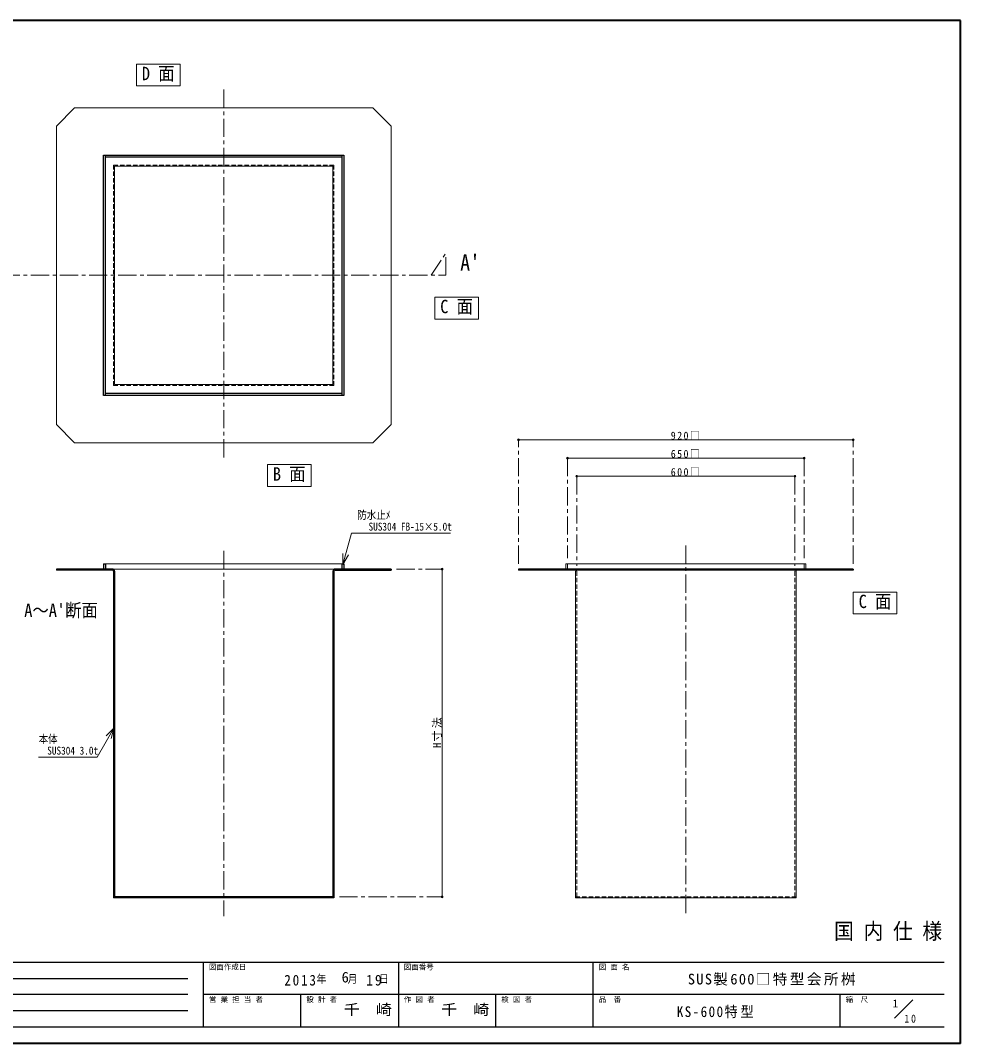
# Model space of a CAD drawing. Units: millimetres, scale not verified. Extents: x -2065 to 1985, y -1413 to 1397.
# Drawn here: x -599 to 1985, y -1413 to 1397 of the extents above; entities that cross this region are included whole.
import ezdxf
from ezdxf.enums import TextEntityAlignment as Align

# ---------------------------------------------------------------- set-up
doc = ezdxf.new("R2010")
doc.units = ezdxf.units.MM
doc.header["$LTSCALE"] = 10
doc.header["$PDMODE"] = 32
doc.header["$PDSIZE"] = 5
doc.linetypes.add('CHAIN1', pattern=[8, 5, -1, 1, -1])
doc.linetypes.add('DASHED1', pattern=[1.8, 1.2, -0.6])
doc.layers.add('0-0_ﾚｲﾔ1', color=7, linetype='Continuous', lineweight=18)
doc.layers.add('0-1_ﾚｲﾔ2', color=7, linetype='Continuous')
doc.styles.add('ＭＳ ゴシック', font='')
doc.styles.get('ＭＳ ゴシック').set_extended_font_data('MS Gothic')

msp = doc.modelspace()

# ---------------------------------------------------------------- linework, layer by layer
at = {"layer": '0-0_ﾚｲﾔ1', "color": 1, "lineweight": 40}
for p, q in [((1984.65, 1396.69), (-2065.35, 1396.69)), ((1984.65, -1413.31), (1984.65, 1396.69)), ((1984.65, -1413.31), (-2065.35, -1413.31))]:
    msp.add_line(p, q, dxfattribs=at)
at = {"layer": '0-0_ﾚｲﾔ1', "color": 4, "linetype": 'CHAIN1', "lineweight": 9}
for p, q in [((-40.35, 1206.69), (-40.35, 186.69)), ((529.65, 696.69), (569.65, 756.69)), ((769.65, -95.31), (769.65, 244.69)), ((1689.65, -95.31), (1689.65, 244.69)), ((904.65, 194.69), (904.65, -80.31)), ((1554.65, 194.69), (1554.65, -80.31)), ((929.65, 144.69), (929.65, -101.31)), ((1529.65, 144.69), (1529.65, -101.31)), ((1229.65, -45.31), (1229.65, -1063.31)), ((-40.35, -60.31), (-40.35, -1063.31)), ((434.65, -110.31), (559.65, -110.31)), ((277.65, -1010.31), (559.65, -1010.31))]:
    msp.add_line(p, q, dxfattribs=at)
at = {"layer": '0-0_ﾚｲﾔ1'}
for p, q in [((-500.35, 1106.69), (-450.35, 1156.69)), ((369.65, 1156.69), (-450.35, 1156.69)), ((369.65, 1156.69), (419.65, 1106.69)), ((-500.35, 286.69), (-500.35, 1106.69)), ((-340.35, 396.69), (-340.35, 996.69)), ((259.65, 996.69), (-340.35, 996.69)), ((259.65, 396.69), (259.65, 996.69)), ((259.65, 396.69), (-340.35, 396.69)), ((-500.35, 286.69), (-450.35, 236.69)), ((369.65, 236.69), (-450.35, 236.69)), ((287.36, -97.26), (310.43, -11.16)), ((582.63, -11.16), (310.43, -11.16)), ((287.36, -97.26), (287.36, -67.26)), ((287.36, -97.26), (302.36, -71.28)), ((899.65, -95.31), (899.65, -110.31)), ((926.65, -116.31), (926.65, -1013.31)), ((1532.65, -116.31), (1532.65, -1013.31)), ((-342.03, -546.87), (-387.92, -626.36)), ((-342.03, -546.87), (-363.24, -568.08)), ((-342.03, -546.87), (-349.79, -575.85)), ((-387.92, -626.36), (-549.13, -626.36)), ((1532.65, -1013.31), (926.65, -1013.31)), ((1803.43, -1343.81), (1853.93, -1293.31))]:
    msp.add_line(p, q, dxfattribs=at)
at = {"layer": '0-0_ﾚｲﾔ1', "color": 5, "lineweight": 25}
for p, q in [((-370.35, 1026.69), (289.65, 1026.69)), ((-370.35, 366.69), (-370.35, 1026.69)), ((-365.35, 366.69), (-365.35, 1026.69)), ((-365.35, 1021.69), (284.65, 1021.69)), ((284.65, 1026.69), (284.65, 366.69)), ((289.65, 1026.69), (289.65, 366.69)), ((289.65, 366.69), (-370.35, 366.69)), ((284.65, 371.69), (-365.35, 371.69)), ((-346.35, -110.31), (-500.35, -110.31)), ((-500.35, -110.31), (-500.35, -113.31)), ((-370.35, -95.31), (-370.35, -110.31)), ((-370.35, -95.31), (-365.35, -95.31)), ((-365.35, -95.31), (-365.35, -110.31)), ((419.65, -110.31), (265.65, -110.31)), ((284.65, -95.31), (284.65, -110.31)), ((419.65, -110.31), (419.65, -113.31)), ((769.65, -110.31), (769.65, -113.31)), ((1689.65, -110.31), (769.65, -110.31)), ((1689.65, -110.31), (1689.65, -113.31)), ((-346.35, -113.31), (-500.35, -113.31)), ((-343.35, -116.31), (-343.35, -1013.31)), ((-340.35, -116.31), (-340.35, -1010.31)), ((259.65, -116.31), (259.65, -1010.31)), ((265.65, -113.31), (419.65, -113.31)), ((1689.65, -113.31), (769.65, -113.31)), ((262.65, -1010.31), (-343.35, -1010.31))]:
    msp.add_line(p, q, dxfattribs=at)
at = {"layer": '0-0_ﾚｲﾔ1', "color": 4, "linetype": 'DASHED1', "lineweight": 9}
for p, q in [((-343.35, 393.69), (-343.35, 999.69)), ((262.65, 999.69), (-343.35, 999.69)), ((262.65, 393.69), (262.65, 999.69)), ((262.65, 393.69), (-343.35, 393.69)), ((904.65, -95.31), (904.65, -110.31)), ((1554.65, -95.31), (1554.65, -110.31)), ((929.65, -116.31), (929.65, -1010.31)), ((1529.65, -116.31), (1529.65, -1010.31)), ((1532.65, -1010.31), (926.65, -1010.31))]:
    msp.add_line(p, q, dxfattribs=at)
at = {"layer": '0-0_ﾚｲﾔ1', "color": 4, "lineweight": 9}
for p, q in [((769.65, 244.69), (1689.65, 244.69)), ((904.65, 194.69), (1554.65, 194.69)), ((929.65, 144.69), (1529.65, 144.69)), ((-365.35, -95.31), (284.65, -95.31)), ((265.65, -110.31), (-346.35, -110.31)), ((559.65, -110.31), (559.65, -1010.31))]:
    msp.add_line(p, q, dxfattribs=at)
at = {"layer": '0-0_ﾚｲﾔ1', "color": 6, "lineweight": 25}
for p, q in [((-2020.35, -1189.74), (1939.65, -1189.74)), ((-96.07, -1368.31), (-96.07, -1189.74)), ((439.65, -1189.74), (439.65, -1368.31)), ((975.36, -1368.31), (975.36, -1189.74)), ((-1067.5, -1234.38), (-138.92, -1234.38)), ((-138.92, -1279.02), (-1067.5, -1279.02)), ((1939.65, -1279.02), (-96.07, -1279.02)), ((171.79, -1368.31), (171.79, -1279.02)), ((707.5, -1368.31), (707.5, -1279.02)), ((1653.93, -1368.31), (1653.93, -1279.02)), ((-138.92, -1323.66), (-1067.5, -1323.66)), ((1939.65, -1368.31), (-2020.35, -1368.31))]:
    msp.add_line(p, q, dxfattribs=at)
at = {"layer": '0-0_ﾚｲﾔ1', "color": 3}
for points in [[(-280.35, 1276.69), (-160.35, 1276.69), (-160.35, 1216.69), (-280.35, 1216.69)], [(659.65, 636.69), (539.65, 636.69), (539.65, 576.69), (659.65, 576.69)], [(79.65, 176.69), (199.65, 176.69), (199.65, 116.69), (79.65, 116.69)], [(1809.65, -173.31), (1689.65, -173.31), (1689.65, -233.31), (1809.65, -233.31)]]:
    msp.add_lwpolyline(points, close=True, dxfattribs=at)
at = {"layer": '0-0_ﾚｲﾔ1'}
for points in [[(369.65, 236.69), (419.65, 286.69), (419.65, 1106.69)], [(899.65, -95.31), (1559.65, -95.31), (1559.65, -110.31)]]:
    msp.add_lwpolyline(points, dxfattribs=at)
at = {"layer": '0-0_ﾚｲﾔ1', "color": 4, "linetype": 'CHAIN1', "lineweight": 9}
msp.add_lwpolyline([(-650.35, 756.69), (-650.35, 696.69), (569.65, 696.69), (569.65, 756.69)], dxfattribs=at)
at = {"layer": '0-0_ﾚｲﾔ1', "color": 5, "lineweight": 25}
for points in [[(284.65, -95.31), (289.65, -95.31), (289.65, -110.31)], [(262.65, -116.31), (262.65, -1013.31), (-343.35, -1013.31)]]:
    msp.add_lwpolyline(points, dxfattribs=at)
for centre, radius, start, end in [((-346.35, -116.31), 6, 0, 90), ((265.65, -116.31), 6, 90, 180), ((-346.35, -116.31), 3, 0, 90), ((265.65, -116.31), 3, 90, 180)]:
    msp.add_arc(centre, radius, start, end, dxfattribs=at)
at = {"layer": '0-0_ﾚｲﾔ1', "color": 4, "linetype": 'DASHED1', "lineweight": 9}
for centre, start, end in [((923.65, -116.31), 0, 90), ((1535.65, -116.31), 90, 180)]:
    msp.add_arc(centre, 6, start, end, dxfattribs=at)
at = {"layer": '0-0_ﾚｲﾔ1'}
for centre, start, end in [((923.65, -116.31), 0, 90), ((1535.65, -116.31), 90, 180)]:
    msp.add_arc(centre, 3, start, end, dxfattribs=at)
at = {"layer": '0-0_ﾚｲﾔ1', "color": 4}
for p in [(769.65, 244.69), (1689.65, 244.69), (904.65, 194.69), (1554.65, 194.69), (929.65, 144.69), (1529.65, 144.69), (559.65, -110.31), (559.65, -1010.31)]:
    msp.add_point(p, dxfattribs=at)

# ---------------------------------------------------------------- texts
at = {"layer": '0-0_ﾚｲﾔ1', "style": 'ＭＳ ゴシック'}
for s, height, width, p in [('D 面', 36.66, 0.9, (-265.35, 1221.69)), ("A'", 43.99, 0.9, (609.65, 696.69)), ('C 面', 36.66, 0.9, (554.65, 581.69)), ('B 面', 36.66, 0.9, (94.65, 121.69)), ('防水止ﾒ', 21.99, 0.85, (326.52, 20.79)), ('SUS304 FB-15×5.0t', 21.99, 0.85, (357.63, -11.16)), ('C 面', 36.66, 0.9, (1704.65, -228.31)), ("A～A'断面", 36.66, 0.9, (-588.57, -252.59)), ('本体', 21.99, 0.85, (-549.13, -594.57)), ('SUS304 3.0t', 21.99, 0.85, (-525.42, -626.36)), ('国 内 仕 様', 43.99, 0.9, (1637.15, -1139.74)), ('千\u3000崎', 29.33, 1.1, (289.65, -1343.66)), ('千\u3000崎', 29.33, 1.1, (557.5, -1343.66))]:
    msp.add_text(s, height=height, dxfattribs=dict(at, width=width)).set_placement(p, align=Align.BOTTOM_LEFT)
for s, height, p in [('図面作成日', 14.66, (-81.07, -1214.74)), ('図面番号', 14.66, (454.65, -1214.74)), ('図 面 名', 14.66, (990.36, -1214.74)), ('6', 29.33, (283.65, -1254.38)), ('営 業 担 当 者', 14.66, (-81.07, -1304.02)), ('設 計 者', 14.66, (186.79, -1304.02)), ('作 図 者', 14.66, (454.65, -1304.02)), ('検 図 者', 14.66, (722.5, -1304.02)), ('品\u3000番', 14.66, (990.36, -1304.02)), ('縮\u3000尺', 14.66, (1668.93, -1304.02)), ('1', 21.99, (1798.35, -1320.83))]:
    msp.add_text(s, height=height, dxfattribs=at).set_placement(p, align=Align.BOTTOM_LEFT)
at = {"layer": '0-0_ﾚｲﾔ1', "insert": (559.65, -601.56), "char_height": 21.99, "attachment_point": 7, "rotation": 90, "style": 'ＭＳ ゴシック'}
msp.add_mtext('\\T1.21;H寸法', dxfattribs=at)
at = {"layer": '0-0_ﾚｲﾔ1', "attachment_point": 7, "style": 'ＭＳ ゴシック'}
for s, insert, char_height in [('\\T1.28;\\W0.9;2013', (126.15, -1254.38), 29.33), ('\\T1.27;\\W0.9;年\\~\\~\\~月\\~\\~\\~日', (214.65, -1249.38), 21.99), ('\\T1.27;\\W0.95;19', (351.15, -1254.38), 29.33), ('\\T1.17;SUS製600□特型会所桝', (1235, -1254.38), 29.33), ('\\T1.22;\\W0.9;KS-600特型', (1204.65, -1343.66), 29.33), ('\\T1.36;\\W0.9;10', (1830.32, -1356.21), 21.99)]:
    msp.add_mtext(s, dxfattribs=dict(at, insert=insert, char_height=char_height))
at = {"layer": '0-1_ﾚｲﾔ2', "char_height": 21.99, "attachment_point": 7, "style": 'ＭＳ ゴシック'}
for s, insert in [('\\T1.3;\\W0.9;920□', (1188.4, 244.69)), ('\\T1.3;\\W0.9;650□', (1188.4, 194.69)), ('\\T1.3;\\W0.9;600□', (1188.4, 144.69))]:
    msp.add_mtext(s, dxfattribs=dict(at, insert=insert))

doc.saveas('drawing.dxf')
